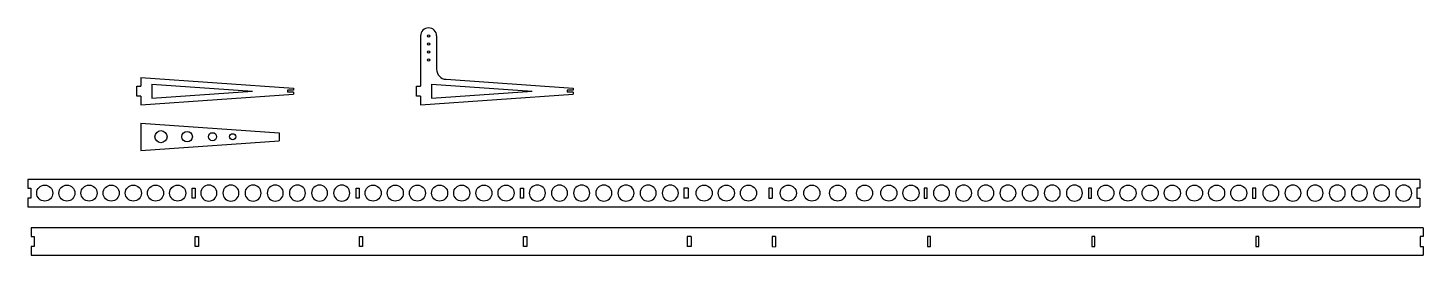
# Model space of a CAD drawing. Header units: millimetres. Extents: x 2921 to 3614, y 1475 to 1588.
import ezdxf

# ---------------------------------------------------------------- set-up
doc = ezdxf.new("R2010")
doc.units = ezdxf.units.MM
doc.layers.add('LAYER01', color=7, linetype='Continuous')

# ---------------------------------------------------------------- blocks, each defined once
blk = doc.blocks.new('*U25')
blk.add_circle((0, 0), 4)
blk = doc.blocks.new('*U26')
at = {"color": 0, "linetype": 'ByBlock', "lineweight": -2, "transparency": 16777216}
for p in [(0, 0), (11, 0), (22, 0), (33, 0), (44, 0), (55, 0), (66, 0)]:
    blk.add_blockref('*U25', p, dxfattribs=at)
blk = doc.blocks.new('*U28')
blk.add_circle((0, 0), 4)
blk = doc.blocks.new('*U27')
at = {"color": 0, "linetype": 'ByBlock', "lineweight": -2, "transparency": 16777216}
for p in [(0, 0), (11, 0), (22, 0), (33, 0), (44, 0), (55, 0), (66, 0)]:
    blk.add_blockref('*U28', p, dxfattribs=at)
blk = doc.blocks.new('*U17')
blk.add_circle((0, 0), 4)
blk = doc.blocks.new('*U29')
at = {"color": 0, "linetype": 'ByBlock', "lineweight": -2, "transparency": 16777216}
for p in [(0, 0), (11, 0), (22, 0), (33, 0), (44, 0), (55, 0), (66, 0)]:
    blk.add_blockref('*U17', p, dxfattribs=at)
blk = doc.blocks.new('*U31')
blk.add_circle((0, 0), 4)
blk = doc.blocks.new('*U30')
at = {"color": 0, "linetype": 'ByBlock', "lineweight": -2, "transparency": 16777216}
for p in [(0, 0), (11, 0), (22, 0), (33, 0), (44, 0), (55, 0), (66, 0)]:
    blk.add_blockref('*U31', p, dxfattribs=at)
blk = doc.blocks.new('*U24')
blk.add_circle((0, 0), 4)
blk = doc.blocks.new('*U21')
at = {"color": 0, "linetype": 'ByBlock', "lineweight": -2, "transparency": 16777216}
for p in [(0, 0), (11, 0), (22, 0), (33, 0), (44, 0), (55, 0), (66, 0)]:
    blk.add_blockref('*U24', p, dxfattribs=at)
blk = doc.blocks.new('*U23')
blk.add_circle((0, 0), 4)
blk = doc.blocks.new('*U22')
at = {"color": 0, "linetype": 'ByBlock', "lineweight": -2, "transparency": 16777216}
for p in [(0, 0), (11, 0), (22, 0), (33, 0), (44, 0), (55, 0), (66, 0)]:
    blk.add_blockref('*U23', p, dxfattribs=at)
blk = doc.blocks.new('*U20')
blk.add_circle((0, 0), 4)
blk = doc.blocks.new('*U19')
at = {"color": 0, "linetype": 'ByBlock', "lineweight": -2, "transparency": 16777216}
for p in [(0, 0), (11, 0), (22, 0), (33, 0), (44, 0), (55, 0), (66, 0)]:
    blk.add_blockref('*U20', p, dxfattribs=at)

msp = doc.modelspace()

# ---------------------------------------------------------------- linework, layer by layer
for p, q in [((3123.99, 1583.66), (3123.99, 1567.06)), ((2977.14, 1562.98), (3052.93, 1557.68)), ((2982.54, 1559.68), (2982.54, 1552.68)), ((2982.54, 1559.68), (3032.6, 1556.18)), ((3121.4, 1559.66), (3121.4, 1552.66)), ((3121.4, 1559.66), (3171.45, 1556.16)), ((3128.64, 1562.07), (3191.79, 1557.66)), ((2977.14, 1549.38), (3052.93, 1554.68)), ((2982.54, 1552.68), (3032.6, 1556.18)), ((3052.93, 1556.68), (3049.93, 1556.68)), ((3049.93, 1556.68), (3049.93, 1555.68)), ((3052.93, 1555.68), (3049.93, 1555.68)), ((3052.93, 1557.68), (3052.93, 1556.68)), ((3052.93, 1555.68), (3052.93, 1554.68)), ((3115.99, 1549.36), (3191.79, 1554.66)), ((3121.4, 1552.66), (3171.45, 1556.16)), ((3191.79, 1556.66), (3188.79, 1556.66)), ((3188.79, 1556.66), (3188.79, 1555.66)), ((3191.79, 1555.66), (3188.79, 1555.66)), ((3191.79, 1557.66), (3191.79, 1556.66)), ((3191.79, 1555.66), (3191.79, 1554.66)), ((2977.14, 1540.35), (2977.14, 1526.75)), ((2977.14, 1540.35), (3045.78, 1535.55)), ((2977.14, 1526.75), (3045.78, 1531.55)), ((3045.78, 1535.55), (3045.78, 1531.55)), ((3612.08, 1512.31), (2921.08, 1512.31)), ((2921.08, 1512.31), (2921.08, 1508.01)), ((3612.08, 1512.31), (3612.08, 1508.01)), ((2921.08, 1508.01), (2922.58, 1508.01)), ((2921.08, 1503.01), (2921.08, 1498.71)), ((2922.58, 1503.01), (2921.08, 1503.01)), ((2922.58, 1508.01), (2922.58, 1503.01)), ((3002.58, 1505.51), (3002.58, 1508.01)), ((3002.58, 1508.01), (3004.08, 1508.01)), ((3002.58, 1503.01), (3002.58, 1505.51)), ((3004.08, 1503.01), (3002.58, 1503.01)), ((3004.08, 1508.01), (3004.08, 1503.01)), ((3084.08, 1505.51), (3084.08, 1508.01)), ((3084.08, 1508.01), (3085.58, 1508.01)), ((3084.08, 1503.01), (3084.08, 1505.51)), ((3085.58, 1503.01), (3084.08, 1503.01)), ((3085.58, 1508.01), (3085.58, 1503.01)), ((3165.58, 1505.51), (3165.58, 1508.01)), ((3165.58, 1508.01), (3167.08, 1508.01)), ((3165.58, 1503.01), (3165.58, 1505.51)), ((3167.08, 1503.01), (3165.58, 1503.01)), ((3167.08, 1508.01), (3167.08, 1503.01)), ((3246.78, 1507.96), (3246.78, 1502.96)), ((3248.78, 1507.96), (3246.78, 1507.96)), ((3248.78, 1502.96), (3246.78, 1502.96)), ((3248.78, 1507.96), (3248.78, 1502.96)), ((3288.98, 1507.93), (3288.98, 1502.93)), ((3290.56, 1507.93), (3288.98, 1507.93)), ((3290.56, 1507.92), (3290.56, 1502.92)), ((3367.58, 1508.01), (3366.08, 1508.01)), ((3366.08, 1508.01), (3366.08, 1503.01)), ((3366.08, 1503.01), (3367.58, 1503.01)), ((3367.58, 1505.51), (3367.58, 1508.01)), ((3367.58, 1503.01), (3367.58, 1505.51)), ((3449.08, 1508.01), (3447.58, 1508.01)), ((3447.58, 1508.01), (3447.58, 1503.01)), ((3447.58, 1503.01), (3449.08, 1503.01)), ((3449.08, 1505.51), (3449.08, 1508.01)), ((3449.08, 1503.01), (3449.08, 1505.51)), ((3530.58, 1508.01), (3529.08, 1508.01)), ((3529.08, 1508.01), (3529.08, 1503.01)), ((3529.08, 1503.01), (3530.58, 1503.01)), ((3530.58, 1505.51), (3530.58, 1508.01)), ((3530.58, 1503.01), (3530.58, 1505.51)), ((3612.08, 1508.01), (3610.58, 1508.01)), ((3610.58, 1508.01), (3610.58, 1503.01)), ((3610.58, 1508.01), (3610.58, 1505.51)), ((3610.58, 1503.01), (3612.08, 1503.01)), ((3612.08, 1503.01), (3612.08, 1498.71)), ((2921.08, 1498.71), (3612.08, 1498.71)), ((3288.98, 1502.93), (3290.56, 1502.92)), ((3613.69, 1488.27), (2922.69, 1488.27)), ((2922.69, 1488.27), (2922.69, 1483.97)), ((2922.69, 1483.97), (2924.19, 1483.97)), ((2924.19, 1483.97), (2924.19, 1478.97)), ((3004.19, 1481.47), (3004.19, 1483.97)), ((3004.19, 1483.97), (3005.69, 1483.97)), ((3005.69, 1483.97), (3005.69, 1478.97)), ((3085.69, 1481.47), (3085.69, 1483.97)), ((3085.69, 1483.97), (3087.19, 1483.97)), ((3087.19, 1483.97), (3087.19, 1478.97)), ((3167.19, 1481.47), (3167.19, 1483.97)), ((3167.19, 1483.97), (3168.69, 1483.97)), ((3168.69, 1483.97), (3168.69, 1478.97)), ((3248.39, 1483.91), (3248.39, 1478.91)), ((3250.39, 1483.91), (3248.39, 1483.91)), ((3250.39, 1483.91), (3250.39, 1478.91)), ((3290.59, 1483.89), (3290.59, 1478.89)), ((3292.17, 1483.89), (3290.59, 1483.89)), ((3292.17, 1483.87), (3292.17, 1478.87)), ((3369.19, 1483.97), (3367.69, 1483.97)), ((3367.69, 1483.97), (3367.69, 1478.97)), ((3369.19, 1481.47), (3369.19, 1483.97)), ((3450.69, 1483.97), (3449.19, 1483.97)), ((3449.19, 1483.97), (3449.19, 1478.97)), ((3450.69, 1481.47), (3450.69, 1483.97)), ((3532.19, 1483.97), (3530.69, 1483.97)), ((3530.69, 1483.97), (3530.69, 1478.97)), ((3532.19, 1481.47), (3532.19, 1483.97)), ((3613.69, 1483.97), (3612.19, 1483.97)), ((3612.19, 1483.97), (3612.19, 1478.97)), ((3612.19, 1483.97), (3612.19, 1481.47)), ((3613.69, 1488.27), (3613.69, 1483.97)), ((2922.69, 1478.97), (2922.69, 1474.67)), ((2924.19, 1478.97), (2922.69, 1478.97)), ((3004.19, 1478.97), (3004.19, 1481.47)), ((3005.69, 1478.97), (3004.19, 1478.97)), ((3085.69, 1478.97), (3085.69, 1481.47)), ((3087.19, 1478.97), (3085.69, 1478.97)), ((3167.19, 1478.97), (3167.19, 1481.47)), ((3168.69, 1478.97), (3167.19, 1478.97)), ((3250.39, 1478.91), (3248.39, 1478.91)), ((3290.59, 1478.89), (3292.17, 1478.87)), ((3367.69, 1478.97), (3369.19, 1478.97)), ((3369.19, 1478.97), (3369.19, 1481.47)), ((3449.19, 1478.97), (3450.69, 1478.97)), ((3450.69, 1478.97), (3450.69, 1481.47)), ((3530.69, 1478.97), (3532.19, 1478.97)), ((3532.19, 1478.97), (3532.19, 1481.47)), ((3612.19, 1478.97), (3613.69, 1478.97)), ((3613.69, 1478.97), (3613.69, 1474.67)), ((2922.69, 1474.67), (3613.69, 1474.67))]:
    msp.add_line(p, q)
for centre, radius in [((3119.99, 1583.66), 0.6), ((3119.99, 1579.66), 0.6), ((3119.99, 1575.66), 0.6), ((3119.99, 1571.66), 0.6), ((2987.14, 1533.55), 3), ((3000.14, 1533.55), 2.6), ((3012.74, 1533.55), 2), ((3022.74, 1533.55), 1.5), ((3256.78, 1505.51), 4), ((3267.78, 1505.51), 4), ((3278.78, 1505.51), 4), ((3298.56, 1505.51), 4), ((3310.27, 1505.51), 4), ((3323.05, 1505.51), 4), ((3336.42, 1505.51), 4), ((3348.46, 1505.51), 4), ((3359.46, 1505.51), 4)]:
    msp.add_circle(centre, radius)
for centre, radius, start, end in [((3119.99, 1583.66), 4, 0, 180), ((3128.99, 1567.06), 5, 180, 266)]:
    msp.add_arc(centre, radius, start, end)
at = {"layer": 'LAYER01', "color": 7, "linetype": 'Continuous'}
for p, q in [((3115.99, 1583.66), (3115.99, 1558.66)), ((2975.14, 1558.68), (2977.14, 1558.68)), ((2975.14, 1553.68), (2975.14, 1558.68)), ((2977.14, 1562.98), (2977.14, 1558.68)), ((3113.99, 1558.66), (3115.99, 1558.66)), ((3113.99, 1553.66), (3113.99, 1558.66)), ((2977.14, 1553.68), (2975.14, 1553.68)), ((2977.14, 1553.68), (2977.14, 1549.38)), ((3115.99, 1553.66), (3113.99, 1553.66)), ((3115.99, 1553.66), (3115.99, 1549.36))]:
    msp.add_line(p, q, dxfattribs=at)

# ---------------------------------------------------------------- block references
for name, p in [('*U26', (2929.44, 1505.51)), ('*U30', (3092.45, 1505.51)), ('*U22', (3456.18, 1505.51))]:
    msp.add_blockref(name, p)
at = {"xscale": -1}
for name, p in [('*U27', (3076.87, 1505.51)), ('*U29', (3239.98, 1505.51)), ('*U19', (3440.6, 1505.51)), ('*U21', (3604.08, 1505.51))]:
    msp.add_blockref(name, p, dxfattribs=at)

doc.saveas('drawing.dxf')
